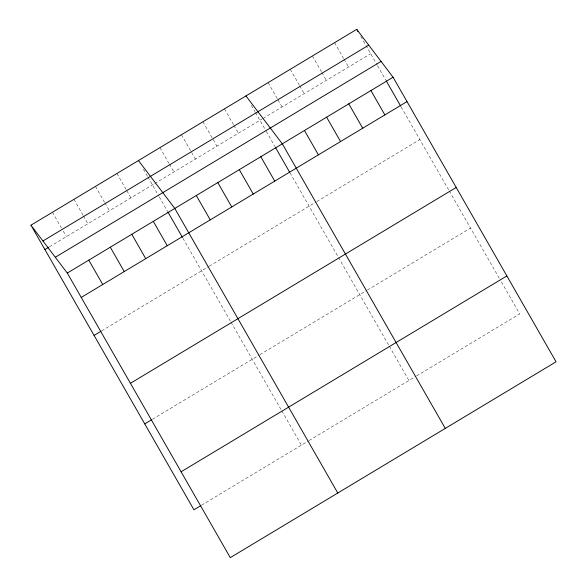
<?xml version="1.0" encoding="UTF-8"?>
<svg xmlns="http://www.w3.org/2000/svg" width="587" height="587" viewBox="0 0 587 587"><rect width="100%" height="100%" fill="white"/><g stroke="black" fill="none" stroke-linecap="round" stroke-linejoin="round"><path stroke-width="0.44" stroke-dasharray="2.94 2.2" d="M49.506 246.782L153.941 184.002M154.711 183.54L262.206 118.919M262.969 118.464L370.683 53.711M101.756 330.804L208.502 266.645M209.266 266.182L315.967 202.038M316.738 201.576L419.859 139.589M152.429 419.279L259.168 355.12M259.938 354.658L366.64 290.514M367.403 290.051L470.532 228.064M201.612 505.158L308.351 440.991M309.114 440.529L415.823 376.384M416.587 375.929L519.708 313.935L500.131 279.742M360.778 36.423L377.059 64.841M377.514 65.641L385.71 79.949M401.192 106.988L448.813 190.144M449.268 190.929L499.676 278.95M334.575 42.668L343.578 58.384M344.026 59.17L348.531 67.028M312.423 55.985L321.427 71.702M321.874 72.487L326.372 80.346M290.272 69.303L299.267 85.02M299.722 85.805L304.22 93.663M268.12 82.62L277.57 99.122M278.018 99.907L282.068 106.981M251.361 105.367L254.963 111.655M255.418 112.44L265.838 130.637M266.293 131.429L274.943 146.537M289.971 172.776L338.053 256.724M338.501 257.517L388.91 345.53M389.364 346.33L408.948 380.515M224.461 108.859L233.465 124.576M233.912 125.361L238.417 133.22M202.963 121.788L216.911 146.148M181.456 134.709L195.412 159.07M159.958 147.638L168.961 163.355M169.408 164.14L173.906 171.998M143.404 169.203L147.454 176.276M147.909 177.069L158.784 196.058M159.238 196.85L167.434 211.166M182.917 238.197L230.544 321.353M230.992 322.146L281.4 410.159M281.855 410.951L301.439 445.144M116.952 173.488L126.403 189.99M126.858 190.775L130.908 197.848M95.454 186.409L104.457 202.133M104.904 202.919L109.402 210.777M73.955 199.338L82.95 215.055M83.405 215.84L87.903 223.698M52.448 212.259L61.452 227.983M63.249 231.124L66.404 236.627"/><path stroke-width="0.88" d="M30.95 225.188L356.727 29.35L393.07 77.227L556.05 361.812L230.273 557.65L67.292 273.065L30.95 225.188L193.93 509.773L200.842 505.62M42.939 240.986L368.724 45.148M44.898 249.548L48.743 247.244M55.295 257.267L381.08 61.43M67.292 273.065L393.07 77.227M81.241 297.426L407.018 101.588M94.081 335.426L100.993 331.266M130.424 383.304L456.202 187.466M144.754 423.902L151.659 419.742M181.09 471.779L506.874 275.941M245.96 95.938L282.303 143.815L445.284 428.4M138.459 160.559L174.794 208.436L337.782 493.021M356.727 29.35L358.077 31.705M386.165 80.749L400.738 106.188M370.918 90.545L384.867 114.905M348.766 103.862L362.715 128.223M326.607 117.18L340.563 141.54M304.455 130.497L318.411 154.858M275.398 147.33L289.516 171.984M260.804 156.736L274.753 181.104M239.298 169.665L253.254 194.026M217.799 182.586L231.755 206.954M196.3 195.515L210.249 219.876M167.889 211.958L182.462 237.405M153.295 221.365L167.251 245.726M131.796 234.294L145.745 258.654M110.29 247.215L124.246 271.576M88.791 260.144L102.74 284.504"/></g></svg>
